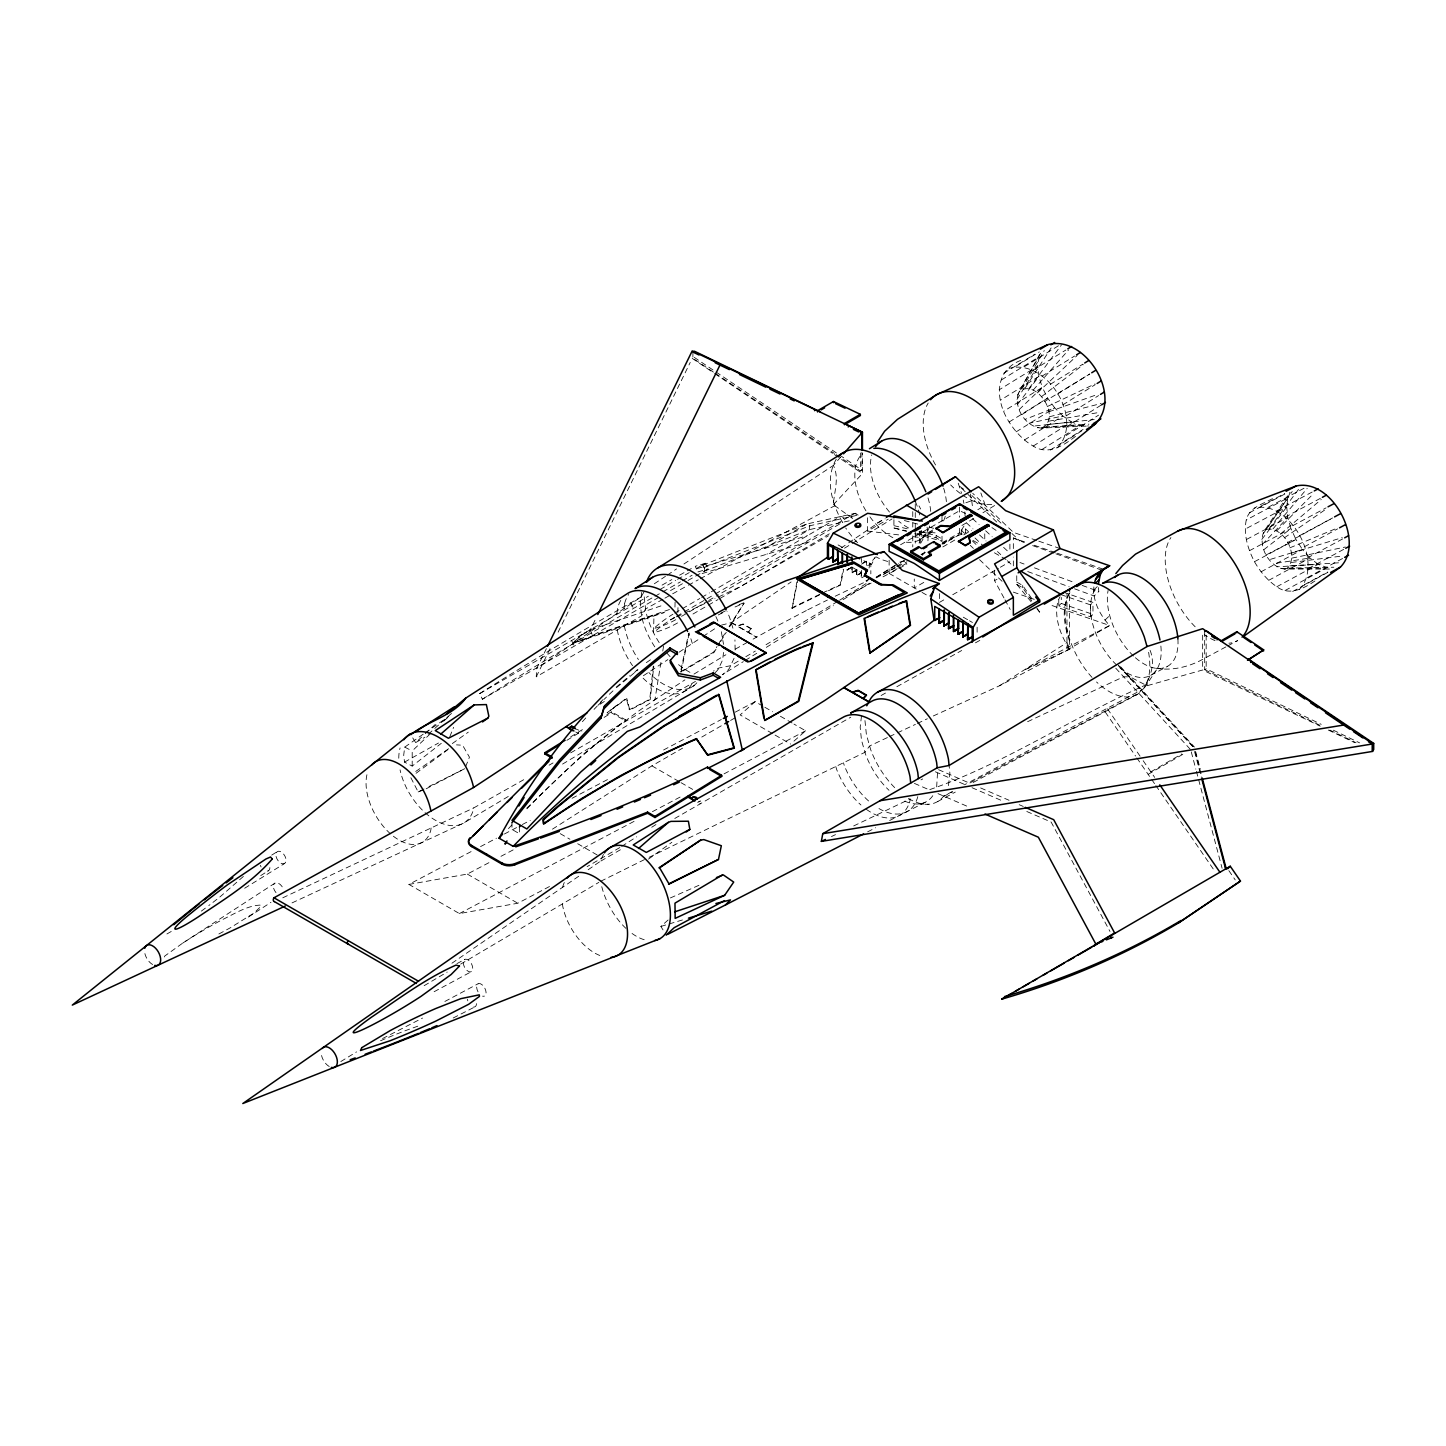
<?xml version="1.0" encoding="UTF-8"?>
<svg xmlns="http://www.w3.org/2000/svg" width="1446" height="1446" viewBox="0 0 1446 1446"><rect width="100%" height="100%" fill="white"/><g stroke="black" fill="none" stroke-linecap="round" stroke-linejoin="round"><path stroke-width="0.75" stroke-dasharray="5 3.75" d="M677.559 622.919A144.998 117.289 73.3 0 1 653.502 632.752L653.99 615.291L664.292 612.489L580.804 640.777M674.957 607.103L675.119 601.102M677.831 612.634L678.011 606.633M662.973 599.24L645.549 608.983L641.626 615.815L536.267 676.8L536.665 668.522L546.57 648.296M933.303 715.969L999.602 685.729L1066.967 650.176L1109.66 625.522C1099.52 614.64 1091.857 599.765 1094.134 584.509M653.285 666.046L649.742 699.304L629.281 709.769L626.353 698.291L607.085 712.751L626.841 698.581L629.769 710.058L650.23 699.575L653.773 666.335M588.16 869.751L600.903 860.894A51.929 28.866 61.8 0 1 604.446 852.869M861.491 716.005L860.171 727.266L861.491 740.171L865.377 753.836A57.153 31.776 61.8 0 0 889.001 790.275M936.665 786.877L937.586 771.694M948.449 785.63L949.895 773.339L949.1 765.476M1314.92 580.985C1303.822 588.54 1289.29 596.186 1276.836 586.733C1267.383 580.424 1260.117 571.495 1254.459 561.699C1247.88 548.974 1243.307 534.333 1246.271 519.945C1249.308 506.733 1264.238 503.859 1274.215 497.569M1329.416 569.055L1284.355 569.055C1268.738 566.742 1257.731 546.082 1263.822 531.658L1289.705 492.652M1284.355 569.055L1287.482 568.133C1299.394 555.065 1283.759 525.91 1266.208 529.399L1263.822 531.658M1299.231 589.516C1324.753 563.56 1290.428 499.34 1254.459 508.016M431.089 827.98L430.818 830.167A46.579 26.896 60 0 1 390.456 833.8A46.579 26.896 60 0 1 367.176 773.755M562.711 887.229L562.765 886.741A46.579 26.896 60 0 1 565.043 881.084M616.972 613.447L617.641 607.916A56.647 32.716 60 0 1 621.653 599.078M624.021 608.603L624.654 603.398M919.168 543.244L920.668 530.935M523.705 779.719L473.728 807.916L473.547 809.326A51.929 31.053 58.1 0 1 436.8 821.039A51.929 31.053 58.1 0 1 400.072 769.887M641.699 592.426L640.271 603.741L641.699 616.574A57.153 34.198 58.1 0 0 654.821 646.904M723.542 652.435L722.602 659.972L718.409 668.992A57.153 34.198 58.1 0 1 713.619 673.872M735.11 650.013L734.948 639.891M1075.499 436.385C1063.587 445.513 1047.934 455.725 1033.203 446.055C1023.19 440.289 1015.273 431.703 1009.109 422.015C994.83 399.765 993.764 368.567 1023.804 359.331M1086.289 426.1L1041.283 428.07C1025.268 427.004 1012.363 406.272 1019.177 391.559L1041.228 351.541M1041.283 428.07C1062.467 419.268 1036.927 377.478 1019.177 391.559M1057.279 447.862C1084.988 419.665 1046.723 357.813 1009.109 368.332M423.226 734.17L404.717 747.13L403.705 755.065L404.5 762.132L412.2 766.073L441.283 743.334M526.94 808.82C561.301 773.032 598.59 740.027 638.789 710.944L654.93 699.629L660.985 662.105M662.774 651.062L663.841 644.446M611.495 711.721L611.531 712.842L625.467 720.885L625.648 719.891L611.495 711.721L605.928 715.137M869.046 568.061L869.877 563.651L875.137 557.469L871.54 564.446L863.822 560.741M822.593 592.95L840.144 584.78L843.163 569.272M828.395 590.763L840.632 585.052L843.651 569.561M819.539 594.902L792.137 608.278L796.873 582.033M792.137 608.278L797.794 580.153M680.994 669.715L688.603 633.583M681.048 672.137L689.543 631.739M852.634 518.536L833.366 504.654C834.107 491.767 839.584 477.758 833.366 465.431L840.632 457.135M963.94 526.109L958.246 535.345L943.298 543.985M465.63 766.723L469.444 757.162L462.612 745.232L456.484 744.871M449.833 736.647L453.628 727.284M973.122 782.503L1137.568 694.279C1151.052 684.898 1151.016 666.498 1148.558 651.911M1290.139 492.58L1287.79 497.93L1262.322 535.074M691.893 683.434L691.025 685.35A56.647 32.716 60 0 1 643.127 678.228M1150.076 650.32C1154.92 661.997 1151.594 674.559 1145.539 685.043C1072.625 717.559 1004.464 763.723 929.236 789.787M734.062 658.255L729.507 668.088A62.395 37.325 58.1 0 1 722.241 674.74L743.316 661.635M836.276 459.141C824.6 478.988 831.992 503.678 842.476 522.386L720.325 593.728M1040.596 353.276L1017.568 395.047M536.267 676.8L551.161 646.38M558.12 632.173L690.23 362.422M588.902 632.697L595.824 618.563M920.632 543.353L925.802 534.152M644.103 591.685L641.138 596.873L536.665 668.522M1021.744 389.209L1044.283 350.51M680.542 671.848L713.529 652.182L716.873 646.687M717.975 644.844L724.645 633.854M682.91 670.998L714.017 652.471L719.584 643.307M720.704 641.464L726.254 632.3M729.091 626.552L744.021 603.145L729.597 626.841M851.929 517.307L851.351 515.879L846.579 515.192M1017.008 399.421L1037.74 366.073L1038.897 356.909L1000.289 380.623M1025.106 388.124L1051.134 347.944M1144.31 687.935L1156.438 670.004M1266.208 529.399L1292.218 491.495M1029.01 388.432L1061.545 344.817M1269.317 528.477L1299.791 487.682M1017.568 404.374L1038.897 376.448L1037.74 366.073L999.132 389.824M1261.798 539.43L1286.723 507.04L1287.79 497.93L1246.271 519.945M1272.95 528.929L1307.184 488.441M1131.133 679.493L1128.278 675.987L1147.021 685.747L1202.656 669.986L1320.216 726.163M1033.203 390.059L1068.648 349.842M582.395 721.699L586.245 717.433M508.486 828.63L512.679 824.075M833.366 504.654L862.449 473.565L862.449 454.008M1262.322 544.419L1287.79 517.469L1286.723 507.04L1245.187 529.109M526.778 808.133L582.395 754.957L625.648 719.891M594.035 709.39L597.144 706.172M340.822 1061.545L356.547 1051.893M1276.836 530.736L1313.583 493.502M243.38 876.457L220.334 896.61A784.672 444.356 -73 0 1 208.784 905.558M600.289 702.322L603.145 699.557M597.921 705.395L606.507 697.044M1019.177 409.598L1042.277 387.365L1038.897 376.448L1000.289 400.271M1063.406 592.191L1092.977 602.44L1092.977 614.405L1090.465 616.809L1058.779 605.82L1061.292 603.416L1061.292 597.433M1093.646 590.095L1098.327 585.612M1098.472 587.564L1098.797 591.504L1094.134 595.987L1071.305 587.6M1090.465 616.809L1090.465 604.862L1092.977 602.44M1105.015 620.081L1109.678 615.598M412.2 766.073L412.2 750.944L431.053 733.086M443.633 721.174L448.929 716.493M1037.378 392.914L1077.18 355.481M609.344 694.279L613.935 689.995M412.725 737.876L415.671 742.593L423.696 735.164M425.305 733.664L436.547 723.253M428.251 734.279L451.532 713.402M663.027 929.905L660.876 926.434L668.938 919.258M762.91 706.136L755.137 701.653L740.135 714.92L773.158 733.972M793.962 741.111L805.621 730.808L793.981 724.085M616.177 687.212L629.697 675.752M616.665 687.501L637.993 669.805M1280.74 533.755L1321.264 499.485M1263.822 549.697L1290.935 528.531L1287.79 517.469L1246.271 539.593M637.487 669.534L634.451 672.553M1041.283 396.819L1083.289 364.645M646.326 662.648L652.526 658.346M416.068 773.267L447.465 749.932M701.708 565.585L702.828 564.771L705.503 570.393L704.383 571.206A3.163 1.645 68.4 0 0 704.148 567.555A3.163 1.645 68.4 0 0 701.69 565.567L806.723 523.994L855.49 513.258L858.111 515.083L809.814 525.766L704.166 567.591M218.87 933.971A686.633 302.341 -1.9 0 0 230.474 927.699L254.026 913.022L261.31 906.009L259.991 905.106C246.579 905.811 233.999 914.125 221.816 919.927A881.59 604.265 28.2 0 0 182.811 943.045L164.826 955.987L163.398 959.096M648.459 859.123L671.848 842.313M452.291 743.587L468.305 732.128M425.088 732.887L448.332 716.71M583.66 639.728A90.339 65.594 71.3 0 1 573.357 642.62A113.384 82.314 71.3 0 1 583.822 633.258L585.088 632.39M848.73 542.792L884.554 518.499M415.707 771.477L448.911 748.558M653.52 700.659L684.916 679.873M1284.355 537.822L1326.578 508.739M451.929 963.217L580.894 874.758M721.409 625.142L731.206 622.648L791.107 581.979M841.427 547.817L845.169 545.287M654.333 583.768L665.431 576.358M667.293 575.11L676.547 568.929M683.94 563.994L833.366 465.431M654.93 699.629L656.592 698.526M600.126 704.202L605.784 700.497M643.398 675.716L667.871 659.611M679.15 652.164L699.448 638.789M703.099 636.403L715.806 628.034M182.811 943.045L274.921 883.145A6.977 4.248 57 0 1 283.127 888.531M248.351 917.053L270.98 902.34M1021.744 414.713L1047.663 398.066L1042.277 387.365L1003.705 411.26M552.462 829.154L651.911 765.856L682.602 748.142M619.828 847.555L587.094 866.66M621.708 846.362L636.71 836.8M651.73 827.257L657.352 823.678M693.99 674.089L725.892 654.749M839.62 600.235L868.703 581.961M876.222 577.207L897.225 563.922M999.602 685.729L1066.967 642.566L1069.895 649.2L1024.708 669.86L1109.66 625.522L1051.025 605.187M1042.006 449.489L1080.379 425.395L1088.531 425.992M1066.1 435.571L1098.58 415.147M1050.23 450.104L1083.072 429.444M1062.683 442.91L1081.807 430.872M1033.203 446.055L1071.613 421.979L1080.379 425.395L1037.378 427.763M1067.256 426.371L1101.653 404.79M260.732 875.589L268.378 870.799M1024.383 440.036L1062.846 415.978L1071.613 421.979L1033.203 426.136M1066.1 415.924L1098.58 395.589M1016.158 431.848L1054.676 407.826L1062.846 415.978L1029.01 423.28M1062.683 404.934L1095.2 384.672M1050.23 384.365L1082.801 364.193M1009.109 422.015L1047.663 398.066L1054.676 407.826L1025.106 419.376M1057.279 394.18L1089.814 373.954L1044.645 401.482M919.764 539.701L933.682 531.044A51.929 31.053 58.1 0 1 918.373 531.803L935.182 532.851M745.232 660.442L756.746 653.303M766.326 647.356L833.42 605.657M843 599.71L871.757 581.834M883.253 574.695L894.767 567.555M896.683 566.362L904.346 561.59M973.773 518.463L961.825 525.531M982.937 512.77L995.752 504.799M1042.006 376.159L1074.613 356.023M271.703 855.11L277.361 851.586M244.663 888.242L284.573 863.515A6.977 4.157 58.2 0 0 282.295 852.76A6.977 4.157 58.2 0 0 276.041 856.375A6.977 4.157 58.2 0 0 284.573 863.515M1033.203 370.14L1065.847 350.04M844.536 548.179L850.248 544.672M852.146 543.497L892.019 518.951M570.718 736.827L583.696 728.838M566.886 740.316L581.87 731.098M604.103 717.397L611.531 712.842M856.556 569.399L856.556 575.49L861.473 572.652L852.11 567.248L846.976 569.959L851.893 566.922M847.175 570.086L852.11 567.049M856.791 569.76L851.857 572.797L857.098 570.122L852.164 572.959L852.164 566.868M861.726 572.598L856.556 575.49L861.726 572.797M861.563 570.266L861.238 578.201L866.154 575.165M865.919 580.894L870.835 577.876L866.57 581.274M697.659 802.367C705.829 798.698 692.887 803.271 700.207 803.831M1003.705 373.285L1034.938 354.143M1016.158 366.091L1039.276 351.92M1024.383 366.706L1058.996 345.431M876.113 577.388L898.617 563.651M900.478 562.512L904.238 560.235M837.704 601.391L762.964 646.561M674.667 617.334L669.137 620.804A184.202 149.01 73.3 0 0 653.502 632.752M171.243 931.477L164.591 935.309M508.287 796.457L463.714 823.045L289.308 904.166M562.566 764.084L697.297 683.723M829.335 533.809L741.165 586.208L717.017 597.704M738.219 661.184L730.61 665.702L718.879 667.98L713.456 671.089M745.829 656.683L755.354 651.062M424.166 985.684L447.23 972.055M460.678 964.102L598.843 882.367M674.667 617.424L670.781 619.756L674.794 617.84M674.776 613.104L699.792 598.517M701.708 597.379L709.408 592.896M711.324 591.775L840.036 516.638A3.181 3.055 88.2 0 1 842.711 522.277L842.476 522.386M681.554 616.358L687.356 612.959M689.308 611.839L706.751 601.644M708.685 600.506L718.391 594.848M600.903 861.021L622.467 848.567M713.366 372.074L692.905 358.301L694.369 357.451L837.704 453.809M836.24 454.659L860.424 470.926L861.906 470.077L861.906 452.128M658.852 597.325L482.368 699.231L479.674 693.61L648.386 596.204M660.063 589.462L675.644 580.461M677.578 579.34L689.254 572.598M688.043 580.479L708.142 568.874L705.449 563.253L695.092 569.236L807.501 535.616M670.528 590.583L686.109 581.599M415.671 742.593L424.925 737.243M764.157 548.576L806.723 523.994L809.814 525.766L809.417 529.634L766.832 554.198M676.601 616.303L682.422 612.941M684.356 611.821L713.42 595.047M715.354 593.926L854.893 513.366M692.977 614.026L706.461 606.236M708.395 605.115L718.029 599.566M719.963 598.445L828.468 535.797M867.618 517.758L867.618 531.08L888.278 519.132M846.976 569.959L851.893 567.121M862.882 563.018L866.154 561.12L866.154 565.133M861.563 564.157L866.497 561.319L870.835 563.832L870.835 573.863M856.791 569.941L851.857 572.797L851.857 566.687M900.551 544.762L959.62 510.673L965.422 513.457M867.564 565.729L870.835 563.832M913.294 536.683L919.819 537.478L932.76 530.013M977.803 509.697L985.268 505.377L980.858 492.941M889.127 560.18L889.127 573.393L900.551 566.796M902.467 565.693L908.178 562.404M921.518 554.704L925.313 552.499M942.467 542.593L959.62 532.706L963.488 534.93M942.069 544.22L955.463 536.502L966.018 532.652M942.846 546.931L956.186 539.231M963.795 534.839L971.423 530.429M923.795 582.413L914.27 587.907L914.27 579.015M701.78 737.062L722.873 724.88M730.555 720.451L736.303 717.126M939.412 602.422L945.124 599.132M952.733 594.722L998.463 568.332M1000.379 567.23L1009.904 561.735M1003.958 597.939L994.577 580.641L998.264 578.508M1204.681 631.54L1204.681 669.679L1206.163 668.829L1321.228 724.338M1150.835 771.821L1181.78 753.944M1148.142 774.351L1182.973 754.234M674.776 818.472L850.79 717.18M549.119 765.169L553.041 762.928M570.646 752.86L695.454 681.409M735.363 649.109L749.191 641.319M479.674 693.61A1083.289 120.036 -25.5 0 1 630.836 602.783L644.5 595.047M662.069 585.106L671.83 579.575M679.638 575.147L691.333 568.513M482.368 699.231A1083.289 120.036 -25.5 0 1 633.529 608.423L653.05 597.361M654.984 596.258L660.84 592.95M662.792 591.83L680.361 581.888M682.313 580.786L692.074 575.255M404.5 762.132L438.5 743.009M664.907 598.156L670.709 594.902M672.643 593.818L686.38 586.263M753.113 639.114L771.061 629.1M881.12 695.508L887.013 692.2M896.845 686.723L961.698 650.501M975.454 642.837L981.364 639.53M1287.482 542.611L1332.579 518.011M1304.256 584.78L1327.79 571.983M1292.67 591.468L1328.024 572.255M688.35 585.196L698.255 579.828M700.226 578.743L834.83 505.648L833.366 500.659M1308.485 568.441L1345.72 548.269M1276.836 586.733L1318.174 564.338L1330.121 568.585M1307.419 577.587L1342.701 558.427M1285.042 590.528L1326.325 568.097L1280.74 568.603M1307.419 557.939L1342.701 538.888M1268.648 580.352L1310.04 557.993L1318.174 564.338L1276.836 566.814M456.936 963.614L464.672 959.439M434.125 991.721L471.396 971.658M1304.256 546.823L1337.586 528.875M1261.02 571.821L1302.448 549.498L1310.04 557.993L1272.95 563.777M1299.231 535.833L1332.579 517.939M1254.459 561.699L1295.941 539.448L1302.448 549.498L1269.317 559.71M1150.817 675.3L1167.681 666.263M937.46 801.644L955.3 792.083M1225.883 646.904L1200.27 660.641C1185.377 668.07 1168.241 671.414 1151.829 667.383M1227.853 645.838L1237.704 640.56A62.395 34.686 61.8 0 1 1228.919 643.199M1285.042 517.18L1320.433 498.328M1292.67 525.729L1326.054 507.871M1249.434 550.727L1290.935 528.531L1295.941 539.448L1266.208 554.921M444.88 1001.463L478.03 983.804M1276.836 510.8L1312.281 491.983M969.923 782.955L1138.562 693.339L1141.78 689.778L968.458 782.666L938.472 769.652M1261.02 506.064L1284.699 493.52M1249.434 512.752L1285.006 493.936M1268.648 507.004L1304.129 488.206M770.935 629.173L808.115 609.616M845.386 596.71L871.143 583.1M883.036 576.827L896.918 569.507M898.888 568.459L906.823 564.283M549.48 886.525L517.795 903.244L459.394 913.565L408.911 884.41L472.589 850.808M480.542 846.597L496.466 838.192M504.419 833.999L520.343 825.594M522.331 824.545L530.284 820.352M572.074 798.282L609.887 778.328M663.606 749.968L721.319 719.512M735.237 712.155L755.137 701.653M408.911 884.41L467.311 874.089L489.091 862.593M500.967 856.321L514.83 849.019M459.394 913.565L636.493 820.081M652.417 811.676L682.259 795.933M724.048 773.863L805.621 730.808M877.288 522.964L885.205 518.825M426.154 788.793L464.853 768.639L425.937 788.016M876.258 577.822L895.472 567.79M897.388 566.796L907.004 561.789M921.012 554.469L924.844 552.48M942.069 543.479L955.463 536.502M867.618 831.866L875.625 827.745M889.633 820.533L926.597 801.536M382.557 1038.553L422.557 1018.056M453.231 1017.984L475.119 1006.778M791.649 608.007L820.804 593.782M410.881 777.749L418.147 791.902L423.985 788.992M600.741 881.247L647.139 858.273M807.808 609.778L827.365 600.072M835.192 596.222L867.04 581.057M649.164 857.297L864.943 752.318L869.606 745.955L887.519 737.514M831.468 836.565L835.499 834.631M853.682 825.937L910.239 798.879L910.022 800.65A56.647 32.716 60 0 1 864.346 807.826M676.8 616.882L682.837 614.008M684.844 613.05L704.961 603.47M706.967 602.512L715.011 598.662M1047.211 406.597L1094.965 383.931M282.783 897.803L473.728 807.916M889.507 736.574L895.49 733.773M897.478 732.833L915.39 724.392M917.379 723.47L927.32 718.77M1027.618 721.699L1123.614 676.764L1128.314 676.873M670.366 897.948L700.388 884.663M735.02 606.995L744.021 603.145M739.051 604.735L743.533 602.855M1289.868 547.835L1337.207 528.079M704.383 571.206L809.417 529.634L850.411 520.578M1048.838 411.821L1098.147 394.216M417.786 1026.19L407.483 1029.877A686.633 408.061 11.4 0 0 380.479 1040.777M965.874 502.756L971.712 500.732L970.302 494.044M961.301 534.279L961.301 530.284L965.476 528.838L968.657 531.893M418.147 791.902L424.22 789.787M669.48 609.525L592.679 635.535A89.941 72.752 73.3 0 1 584.979 639.277A91.839 74.288 73.3 0 1 573.429 642.584A115.319 93.285 73.3 0 1 585.503 632.697A114.035 92.255 73.3 0 1 589.841 630.004L662.322 605.44M583.822 633.276L585.503 632.697M573.357 642.62L653.99 615.291M1291.368 553.131L1342.213 537.641M660.876 926.434L684.175 919.439M705.449 563.253L695.237 566.308L697.026 570.067M697.93 571.929L708.142 568.874M702.105 573.574L809.688 541.4M1049.38 416.773L1101.147 403.506M1291.893 558.12L1345.376 547.022M854.694 513.402L858.111 515.083M1048.838 421.148L1099.882 412.309M1291.368 562.458L1341.978 556.077M1047.211 424.636L1094.224 419.557M1044.645 427.004L1088.91 424.184M1289.868 565.874L1338.761 562.801M1287.482 568.133L1333.808 567.23M918.535 803.94L928.675 804.265M867.618 531.08L900.243 535.074M893.917 525.675L910.781 529.598M919.222 531.568L936.086 535.49L941.997 538.906M893.917 519.747L893.917 527.953L906.57 530.899M917.107 533.357L936.086 537.767L941.997 541.184L941.997 534.713M904.365 520.542L919.005 524.428M929.453 527.194L933.646 528.314M893.917 527.953L906.461 531.405M914.83 533.701L941.997 541.184M1036.692 540.442L1013.339 532.345L972.724 493.321M1038.806 541.184L1060.026 548.54M1013.339 548.594L1013.339 537.984L1025.901 542.358M1034.27 545.25L1055.218 552.517M1057.315 553.24L1103.388 569.236M1060.894 594.595L1090.465 604.862M1061.292 603.416L1092.977 614.405M1013.339 592.119L1034.27 599.367M1013.339 537.984L1024.184 542.575M1032.643 545.594L1053.827 553.113M1055.942 553.854L1102.539 570.393M1019.936 562.512L1024.093 564.03M1034.468 567.844L1073.89 582.34M1082.186 585.395L1098.797 591.504M1027.726 571.568L1069.227 586.841M980.641 787.943L1009.055 800.289M1019.195 804.699L1023.262 806.452M935.417 771.803L963.922 784.184M972.037 787.709L1002.476 800.921M1026.805 811.495L1051.152 822.069L1109.986 931.459M914.396 783.389L930.121 790.221M937.984 793.619L968.531 806.886M1069.895 649.2L1066.967 647.808L1066.967 594.017M1328.314 730.049L1354.667 742.648M1333.339 730.176L1359.565 742.846M1204.681 669.679L1321.752 726.163M1329.832 730.067L1356.077 742.72M404.717 747.13L412.2 750.944M973.158 540.515L978.96 543.859M994.432 552.806L1006.036 559.494M1016.755 582.069L1022.665 585.485L1032.372 599.385M1016.755 575.779L1016.755 584.347L1022.665 587.763L1032.372 601.663M889.127 573.393L920.072 591.269M922.006 592.372L927.808 595.734M838.065 544.907L842.458 547.438M963.289 617.189L967.754 619.774M969.507 620.786L972.435 622.485M731.441 622.485L737.37 625.901L743.117 623.931L751.504 628.775L748.594 632.372L756.746 637.09M731.206 622.648L756.475 637.234M764.844 707.257L772.616 711.757M780.388 716.24L792.028 722.964M775.092 735.092L790.637 744.057M616.611 705.287L612.508 709.082M651.911 765.856L679.096 781.563M681.03 782.684L692.688 789.408M575.255 728.712L578.689 730.158M575.725 731.965L578.165 733.375L578.129 732.254M560.217 833.637L569.923 839.24M577.695 843.723L599.06 856.068M467.311 874.089L517.795 903.244M839.566 455.056L861.906 470.077M715.228 373.321L834.378 453.411M991.938 527.591L999.114 532.435M692.218 358.373L712.788 372.291M714.667 373.556L832.516 453.303M834.396 454.568L862.449 473.565M963.687 489.236L959.222 486.001L997.415 522.693M972.562 518.626L979.087 524.681M985.63 530.736L992.173 536.791M1003.596 547.383L1008.495 551.92M966.416 522.837L972.959 528.893M979.502 534.93L986.027 540.985M997.469 551.577L1000.74 554.613M1007.266 560.668L1013.339 566.326L1013.339 557.072M971.911 495.562L1002.331 524.392M1011.929 533.502L1019.936 541.075M975.002 537.984L982.937 545.594M961.301 530.284L964.482 533.339M972.399 540.949L980.334 548.576M970.248 545.359L973.411 548.414M979.575 559.674L1002.078 581.292M1120.614 666.751L1194.432 747.058M1118.662 665.522L1194.143 747.654M1118.427 665.666L1193.384 747.239M1115.752 668.197L1190.709 749.769M1016.755 584.347L1031.07 601.699M1036.8 608.639L1039.656 612.092L1039.656 609.832M1037.234 608.621L1039.656 612.092M1228.847 870.637L1235.227 879.909M1107.473 708.793L1141.906 758.843M1143.171 760.704L1154.667 777.388M1105.286 712.065L1135.544 756.023M1136.809 757.867L1154.541 783.642M1155.824 785.503L1214.658 871.034M1005.006 599.855L1010.212 609.453M630.836 602.783L633.529 608.423M589.986 629.86L592.679 635.535M571.604 640.524L574.297 646.163M958.246 483.235L961.59 493.357M732.923 628.179L729.507 617.135A62.395 37.325 58.1 0 0 727.067 611.64M721.337 631.739L723.542 644.392M1069.48 640.867C1064.184 625.612 1061.003 607.555 1069.48 592.824L1069.48 648.73A46.019 26.57 60 0 1 1060.045 596.728M843.452 762.765L844.211 765.314M835.77 766.507L836.638 769.417A56.647 32.716 60 0 0 860.948 804.988M692.327 643.488L691.025 639.15A56.647 32.716 60 0 0 688.567 633.402M1195.625 751.504L1200.216 768.838M1195.282 751.992L1201.03 773.664M1194.541 751.54L1201.391 777.406M1191.287 751.92L1195.842 769.164M1196.42 771.314L1222.105 868.287M963.235 500.081L963.94 503.425M971.712 500.732L972.562 507.148M644.211 596.855L645.766 610.881A62.395 37.325 58.1 0 0 659.774 643.506M624.491 625.738L624.654 627.401A56.81 32.788 60 0 0 638.427 659.575M617.424 629.823L617.641 631.848A56.647 32.716 60 0 0 632.571 665.702M562.512 903.858L562.765 906.353A46.579 26.896 60 0 0 603.018 956.547M864.961 720.578L866.407 734.658L870.655 749.57A62.395 34.686 61.8 0 0 894.929 787.871M964.88 511.848L965.078 515.861M625.431 719.783L625.467 720.885M1206.163 635.174L1206.163 668.829M1202.656 635.21L1202.656 669.986M1147.021 681.753L1147.021 685.747M1058.779 599.855L1058.779 605.82M1022.665 585.485L1022.665 587.763M1009.904 544.112L1009.904 550.709M994.577 570.158L994.577 580.641M984.762 533.863L984.762 540.533M977.116 627.184L977.116 635.21M965.476 528.838L965.476 532.833M959.62 507.166L959.62 517.27M959.62 528.296L959.62 532.706M941.997 516.294L941.997 522.584M939.412 593.619L939.412 600.217M936.086 535.49L936.086 537.767M919.819 531.188L919.819 537.478M915.264 503.804L915.264 510.348M915.264 512.535L915.264 521.265M915.264 523.452L915.264 529.995M915.264 532.182L915.264 543.1M912.769 511.613L912.769 520.433M912.769 522.639L912.769 527.067M912.769 535.888L912.769 546.931M866.497 561.319L866.497 565.332M861.473 558.409L861.473 562.422M861.238 572.092L861.238 578.201M860.424 452.978L860.424 470.926M856.791 569.543L856.791 575.635M692.905 352.047L692.905 358.301M519.403 826.967L519.403 833.709L511.974 829.408L511.974 822.629M991.775 504.419A62.395 37.325 58.1 0 1 962.096 494.749M960.415 493.52A62.395 37.325 58.1 0 1 950.637 484.916M935.562 464.979A62.395 37.325 58.1 0 1 928.205 403.036M689.923 672.318A62.395 37.325 58.1 0 1 678.084 664.238M670.076 656.629A62.395 37.325 58.1 0 1 667.058 653.231M715.842 616.574A57.153 34.198 58.1 0 1 718.409 622.322M696.845 682.801A56.81 32.788 60 0 1 648.802 672.48M624.654 603.325A56.81 32.788 60 0 1 628.685 594.451M908.522 527.953A51.929 31.053 58.1 0 1 898.671 521.229M889.507 512.065A51.929 31.053 58.1 0 1 871.775 454.875M943.66 488.188A51.929 31.053 58.1 0 1 946.534 504.112M945.268 516.24A51.929 31.053 58.1 0 1 942.629 522.621M929.597 525.983A51.929 31.053 58.1 0 1 904.6 541.925M892.869 537.695A51.929 31.053 58.1 0 1 869.697 516.493M865.955 510.836A51.929 31.053 58.1 0 1 862.684 453.285M928.007 497.912A51.929 31.053 58.1 0 1 930.754 511.938M904.636 560.867A62.395 37.325 58.1 0 1 898.725 562.223M887.699 561.41A62.395 37.325 58.1 0 1 875.86 556.8M857.586 542.738A62.395 37.325 58.1 0 1 845.711 527.971M915.445 501.617A62.395 37.325 58.1 0 1 917.758 507.944M918.409 510.077A62.395 37.325 58.1 0 1 920.018 516.349M921.572 530.375A62.395 37.325 58.1 0 1 920.018 542.72M398.771 758.228A51.929 31.053 58.1 0 1 400.072 747.944M918.987 505.901A46.019 26.57 60 0 1 920.65 509.01M927.031 527.103A46.019 26.57 60 0 1 927.699 542.72M924.717 551.938A46.019 26.57 60 0 1 922.168 555.409M675.77 619.701A151.74 120.235 72.3 0 1 653.61 628.612A193.366 153.24 72.3 0 1 672.914 614.225M269.878 867.582A6.977 4.175 58 0 1 267.311 871.143M261.13 866.949A6.977 4.175 58 0 1 260.316 865.323M152.625 964.536A11.441 6.615 60 0 1 144.492 950.51M205.368 908.124A784.672 444.356 -73 0 1 200.235 911.92M276.005 892.652A6.977 4.248 57 0 1 274.921 883.145M718.282 614.948A393.077 175.49 -50.2 0 1 725.928 611.188M720.849 613.14A393.077 175.49 -50.2 0 1 725.422 610.899M1137.568 694.279A62.395 34.686 61.8 0 1 1096.538 681.988M1092.019 677.397A62.395 34.686 61.8 0 1 1070.745 591.269M944.22 795.282A62.395 34.686 61.8 0 1 907.437 797.903M917.794 796.638A56.81 32.788 60 0 1 878.987 808.567M868.594 800.976A56.81 32.788 60 0 1 844.229 765.314M932.778 795.716A57.153 31.776 61.8 0 1 903.135 800.379M1215.056 640.632A62.395 34.686 61.8 0 1 1204.518 634.722M1195.173 626.787A62.395 34.686 61.8 0 1 1170.899 537.55M1160.867 646.037A51.929 28.866 61.8 0 1 1118.174 666.425M1116.673 665.052A51.929 28.866 61.8 0 1 1095.218 589.57M644.211 939.719A51.929 28.866 61.8 0 1 630.438 932.254M625.901 928.35A51.929 28.866 61.8 0 1 601.337 884.88M1177.894 638.933A51.929 28.866 61.8 0 1 1135.02 657.388M1133.537 656.014A51.929 28.866 61.8 0 1 1108.106 590.438M478.03 991.848A6.977 3.868 62 0 1 478.662 983.551A6.977 3.868 62 0 1 485.657 990.185A6.977 3.868 62 0 1 482.603 996.167M952.299 791.468A193.366 23.787 -33 0 0 943.877 796.186A151.74 18.671 -33 0 0 952.625 791.938M964.518 784.78A193.366 23.787 -33 0 1 966.488 783.714M329.236 1066.515A11.441 6.615 60 0 1 321.446 1055.074M476.475 1003.632A6.977 3.778 62.9 0 1 471.848 1006.308M467.835 1000.867A6.977 3.778 62.9 0 1 467.365 999.186M922.711 778.942A144.998 16.069 -34.5 0 1 920.994 779.882M750.98 628.793L748.178 632.137L737.713 626.1L743.099 624.238L750.98 628.793M463.28 962.602A6.977 3.886 61.7 0 0 470.402 971.947A6.977 3.886 61.7 0 0 470.402 962.096A6.977 3.886 61.7 0 0 463.28 962.602"/><path stroke-width="1.5" d="M1236.764 632.824L1236.854 631.739L1263.677 649.887L1247.573 660.226L1263.677 649.887M1098.472 583.75L1100.207 574.93L1103.388 569.236M1243.217 636.62L1340.424 567.103C1365.819 541.292 1331.694 477.451 1295.941 486.073L1177.64 531.188L1135.544 554.125L1122.584 565.494L1115.842 573.574M877.523 441.88L884.609 431.233L897.496 419.322L936.61 394.668L1047.663 344.708C1085.06 334.243 1123.108 395.734 1095.544 423.768L1001.247 501.4A62.395 37.325 58.1 0 0 997.686 423.859A62.395 37.325 58.1 0 0 930.573 399.729M668.558 884.319L718.481 859.448L721.337 845.729L703.859 839.602L700.677 840.108L658.942 867.853M812.616 642.747L798.264 701.111L764.699 720.433L798.752 701.382L813.122 643.036L803.217 646.362M1094.604 582.81C1096.195 574.966 1102.177 568.459 1109.66 565.766L1060.026 548.54L1018.111 572.851M687.645 631.486A56.647 32.716 60 0 0 628.016 593.185L465.702 698.147C453.502 715.589 427.203 721.373 410.754 734.731M821.364 841.391L822.756 833.691L937.189 767.79L949.1 765.476L1147.021 646.525L1202.656 628.685L1372.905 743.895L1372.905 751.36L821.364 841.391L825.413 839.457M939.665 617.785L934.08 620.262L930.772 598.807L934.64 587.329L979.069 617.243L1013.357 597.451L994.577 563.868L1053.411 529.887L1060.026 548.54M511.974 822.629L559.62 762.114L600.813 718.337L604.844 705.576L637.487 674.541L669.932 647.953L677.379 652.254L677.379 654.532L669.932 650.23L669.932 647.953M600.813 718.337L604.283 706.154M469.046 840.162A10.429 6.218 -1.7 0 0 471.541 846.543L501.997 864.13A10.429 6.218 -1.7 0 0 514.866 864.78L647.609 813.267L654.966 817.514L721.681 776.43L721.644 775.309L707.474 767.139C645.512 798.409 580.497 823.19 514.957 845.838L513.185 846.344L499.069 838.192C543.136 757.343 602.53 682.06 681.446 632.824L733.393 604.103L786.009 580.75L841.012 562.295L884.012 551.631L902.286 570.357L939.358 583.588L932.833 588.721L934.297 587.582M518.861 806L524.121 797.487M864.491 575.58L866.769 570.7L864.491 575.58L880.253 584.69L891.17 584.78L904.238 592.535L858.526 613.014L799.891 579.358L858.526 613.212L898.671 594.812M696.755 738.942C642.964 761.825 591.956 790.926 543.804 824.021L543.479 819.828L558.066 806.705L618.292 757.722L664.347 726.037L718.969 694.55L734.351 748.16L707.853 755.137L696.285 738.653L658.581 755.842L620.28 775.815L581.744 798.499L543.353 823.714L543.009 819.52L557.596 806.416L617.822 757.433L663.877 725.747L716.529 695.291M547.564 646.272L692.218 350.89L862.449 432.264L862.449 449.652M597.794 614.532L720.325 364.338M487.862 718.102L488.856 716.24L486.362 704.582L474.198 704.889L435.282 730.591L448.387 738.255L487.862 718.102L482.53 721.934M833.384 546.208L833.384 556.421L828.45 559.277L827.455 558.698L827.455 543.28L833.33 533.104L867.618 513.312L919.819 520.705L978.653 486.742L1005.639 510.673L1053.411 529.887M973.194 640.632L973.194 627.419L979.069 617.243M506.136 842.277L505.015 844.103L506.968 840.939M930.176 596.041L933.375 591.089M866.75 705.793L870.655 698.635A62.395 34.686 61.8 0 1 912.968 699.9A62.395 34.686 61.8 0 1 948.449 759.258L949.1 765.476M722.404 874.938L674.975 903.154L675.155 918.391L724.645 895.309L733.7 882.078L723.289 874.884L716.403 877.595M499.069 838.192L502.666 834.089M519.403 826.967L520.433 825.63M513.185 846.344C571.278 786.859 636.656 734.225 708.07 691.531L765.223 660.786L836.005 626.823L902.684 597.903L939.358 583.588M718.789 678.445L713.203 675.228L700.388 680L678.427 675.788L670.311 662.63L670.311 660.352L677.379 652.254M843.542 453.827L862.449 432.264M604.283 708.432L604.844 707.853A524.988 270.818 -64.8 0 1 654.116 662.666L669.932 650.23M668.233 934.08L725.458 904.961L730.501 899.9L715.915 903.497M469.48 839.511A10.429 6.218 -1.7 0 1 470.04 838.897L552.137 757.035L544.762 752.788L565.151 740.244M473.258 835.734L482.91 826.226M489.363 819.9L497.406 811.983M507.076 802.494L511.902 797.74M521.572 788.233L548.938 761.319M600.813 716.059L559.62 759.855L511.974 820.352L526.85 828.956L580.732 772.037L627.329 731.351L640.108 726.85L680.849 699.575L720.65 677.252L713.203 672.95L700.388 677.722L678.427 673.511L670.311 660.352M1097.876 574.875L1102.539 570.393M1095.544 579.412L1100.207 574.93M1095.688 583.027L1098.797 580.027M1001.807 999.132L1230.257 866.244L1240.469 881.084L1178.382 923A1083.289 876.312 46.7 0 1 1001.807 999.132L1011.585 993.474M1096.411 943.515L1093.736 946.046L1097.406 943.931A90.339 16.774 -28.3 0 1 1095.978 944.346L1038.355 837.216L984.961 814.026M1227.582 868.775L1230.257 866.244M1178.382 923L1240.469 881.084M446.181 714.324L465.702 698.147M590.872 764.952L595.734 760.469M638.536 848.495L668.395 822.34L670.98 821.382L688.386 821.22L689.832 829.389L686.235 831.974M440.669 734.188L474.198 704.889M173.737 924.735L187.384 913.42A780.695 182.666 -49.5 0 1 199.15 903.931M934.423 619.973L888.187 656.177M409.905 734.225L72.3 1005.097L285.224 906.064M226.118 882.891L232.896 877.74M888.44 655.996L856.863 678.77M906.118 600.705L909.986 625.088L869.769 653.104L910.492 625.377L906.606 600.994L902.684 602.006M796.692 578.183L828.377 556.674M856.954 678.698L824.618 700.569L774.604 731.658L724.103 760.072L707.727 768.386L707.474 767.139M700.677 840.108L659.593 867.781L668.938 883.795L718.481 859.448M586.968 712.878L473.565 787.51L273.981 897.803A2.621 1.771 -63.9 0 0 274.36 901.599M652.544 577.316L635.065 588.612A56.81 32.788 60 0 1 694.857 627.04M414.532 732.309L454.207 706.877M928.061 494.062L931.712 491.748M935.363 489.435L955.463 476.728L971.152 491.803M1076.782 586.57L1109.66 565.766L1044.211 604.175M1093.284 423.642L1100.93 418.834M1086.434 429.498L1095.544 423.768L1092.037 424.889M1101.653 404.79L1105.467 402.404M1100.496 394.397L1104.31 392.011M1097.116 383.479L1100.93 381.093M657.587 568.007L843.542 452.49M869.444 448.712L881.626 441.138M1084.699 363L1088.531 360.632M1091.73 372.761L1095.544 370.393M1076.529 354.848L1080.379 352.481M668.395 822.34L633.221 844.97L646.308 852.417L689.832 829.389M1067.763 348.848L1071.613 346.498M886.362 517.379L955.463 476.728M833.384 556.24L828.45 559.277L828.45 545.034L852.164 558.734M837.686 558.734L832.769 561.771L838.065 559.132M838.065 558.933L833.131 561.97L833.131 547.745M575.237 728.151L571.785 726.163L568.838 727.989L572.291 730.537M568.838 728.549L571.785 726.163M842.458 561.482L839.168 563.506L842.458 561.663M839.457 563.669L842.747 561.644M552.155 758.156L544.799 753.908L557.686 745.973M939.665 617.605L934.731 620.623L934.731 606.398L972.2 628.034L972.2 642.259M944.346 620.298L939.069 623.136L939.069 608.911M948.775 622.865L943.84 625.901L949.028 623.009M953.709 625.702L948.468 628.558L948.468 614.333M958.391 628.414L953.456 631.45L958.608 628.721L958.608 620.515M958.608 628.54L953.673 631.577L953.673 617.334M654.966 817.514L654.93 816.394L721.644 775.309M693.7 796.547C686.796 802.042 695.165 793.547 697.153 798.554M963.072 631.107L958.138 634.143L963.289 631.432M963.289 631.233L958.355 634.27L958.355 620.045M967.754 633.818L962.819 636.855L968.043 633.981M972.435 636.529L967.519 639.566L972.815 636.927M972.815 636.728L967.88 639.765L968.043 623.949M982.684 636.999L1039.656 601.916L1039.656 600.036L1016.755 567.826L1016.755 551.053M1040.325 349.209L1047.663 344.708M1050.826 344.835L1054.676 342.467M679.204 716.24L694.948 707.51M763.831 717.957L755.698 669.932L765.241 664.509A392.878 274.776 -70.8 0 1 770.013 661.943M755.698 669.932L765.729 664.799A392.878 274.776 -70.8 0 1 780.117 657.37L784.889 655.056A393.077 268.251 -72.1 0 1 798.987 648.603L813.122 643.036M740.75 751.016L744.22 749.118M814.478 410.646L815.96 409.796M846.344 423.624L860.388 415.526L860.316 414.333L833.474 401.518L817.46 410.754L817.532 411.947M821.093 409.887L824.654 407.826M860.316 414.333L844.283 423.588L844.374 424.763M848.169 426.877L849.652 426.028M860.424 432.788L861.906 431.938L861.906 449.887M837.686 558.915L832.769 561.771L832.769 547.528M889.127 544.365L959.62 503.678L1009.904 532.706L1009.904 539.701L939.412 580.388L914.27 563.434L889.127 551.36L889.127 544.365L939.412 573.393L1009.904 532.706M891.477 543.569L959.511 504.293L1006.832 531.622L1006.832 532.761L938.816 572.038L891.477 544.708L891.477 543.569L938.816 570.899L1006.832 531.622M897.315 541.346L903.154 537.984M907.04 535.743L910.926 533.484M914.812 531.242L920.632 527.88M924.518 525.639L928.422 523.398M932.308 521.138L938.129 517.776M942.015 515.535L945.901 513.294M951.739 509.932L955.625 507.673M935.996 528.26L940.804 525.494L950.004 526.109L970.212 514.433L971.983 515.463L942.9 532.815L935.996 528.26L942.9 532.255L971.983 515.463M935.996 528.838L940.804 526.055L950.004 526.669L970.212 515.011L971.983 516.023M940.153 545.359L928.151 552.282L931.369 555.282L923.47 559.819L910.655 552.426L910.655 551.288L918.535 546.733L921.753 548.576L933.736 541.672L940.153 545.359L940.153 546.498L929.868 552.426M910.655 552.426L918.535 547.871L918.535 546.733M923.452 548.739L926.886 546.751M910.655 551.288L923.47 558.68L931.369 554.143M958.427 541.22L987.51 524.428L989.281 525.44L969.055 537.677L970.139 542.991L965.313 545.775L958.427 541.22L965.313 545.196L970.139 542.413L969.055 537.117L989.281 525.44M958.427 541.78L987.51 524.988L989.281 526.019M724.789 723.777L728.639 721.554M1001.97 576.376L1016.755 567.826M953.709 625.901L948.775 628.739L948.775 612.833M958.391 628.594L953.456 631.45L953.402 615.508M963.072 631.306L958.138 634.143L958.138 619.918M968.043 634.179L962.819 636.855L962.819 622.63M972.435 636.71L967.519 639.566L967.754 623.786M1039.656 600.036L1013.357 615.219L1013.357 597.451M1204.681 631.54L1206.163 630.691L1222.177 641.446M1216.954 639.783L1218.436 638.933M1220.84 640.976L1236.854 631.739M1222.72 640.94L1235.011 633.836M1250.627 662.449L1252.109 661.599M1373.7 743.389L1373.7 749.661L1372.218 750.51L1372.218 744.256L1373.7 743.389L1248.368 659.087M1015.49 991.215L1019.412 988.974M1023.316 986.714L1029.19 983.316M1033.095 981.057L1036.999 978.797M1042.873 975.417L1046.796 973.158M1050.7 970.899L1064.383 963M1068.305 960.74L1074.161 957.342M1078.083 955.083L1091.766 947.184M719.746 645.386L696.791 631.595L714.053 622.34L766.308 653.05L713.348 622.087L709.986 623.859M696.791 632.155L714.053 622.883M722.928 647.23L734.225 654.152M696.791 631.595L749.046 661.762L766.308 652.508M750.763 661.382L766.308 653.05M1330.627 572.435L1340.424 567.103M1345.72 548.269L1349.642 546.136M1344.653 557.361L1348.576 555.246M1344.653 537.822L1348.576 535.707M1339.556 527.808L1345.431 524.645M724.464 900.623L674.161 927.699L666.245 935.128M877.397 692.273L1077.505 584.925A62.395 34.686 61.8 0 1 1144.31 636.981L1147.021 646.525M1102.702 583.28L1117.686 575.237M1334.55 516.891L1340.424 513.728M1322.385 497.297L1326.325 495.201M1328.024 506.823L1333.917 503.678M1314.251 490.935L1318.174 488.856M1286.054 491.297L1295.941 486.073M723.307 718.463L727.284 716.366M725.458 904.961L863.605 833.926M783.172 655.381L784.383 654.785A393.077 268.251 -72.1 0 1 798.499 648.314L801.048 647.266M782.738 655.616L779.611 657.08A392.878 274.776 -70.8 0 0 774.803 659.466M673.601 784.78L679.222 782.178M869.408 650.935L864.093 618.418L871.703 615.454A713.836 455.11 -74.7 0 1 885.91 609.362L889.38 607.898A715.21 441.934 -75.6 0 1 899.737 603.633L906.606 600.994M867.654 616.791L871.215 615.165A713.836 455.11 -74.7 0 1 878.318 612.056M877.397 554.577L833.33 533.104M880.867 553.041L884.012 551.631M887.193 608.35L885.422 609.073A713.836 455.11 -74.7 0 0 881.861 610.555M431.703 1027.871L436.963 1025.594M634.342 802.042L640.433 799.457M644.482 797.74L650.573 795.173M617.026 809.272L622.72 806.904M420.28 1032.625L429.787 1028.666M827.672 596.891L829.209 596.276M1106.353 939.882A113.384 21.057 -28.3 0 1 1111.359 937.839L1112.986 937.189M660.045 938.599L242.801 1103.533L610.067 847.573L843 717.324A56.647 32.716 60 0 1 910.022 776.719L910.709 783.045M899.231 603.362L902.304 602.169M590.908 819.52L601.066 815.562M470.004 837.776A10.429 6.218 -1.7 0 0 471.504 845.422L501.979 863.009A10.429 6.218 -1.7 0 0 514.83 863.66L647.573 812.146L654.93 816.394M365.151 1054.224L371.351 1051.911M350.185 1059.719L355.21 1057.912M540.442 838.156L559.277 831.414M538.346 838.897L515.824 846.832L514.957 845.838M873.456 579.756L872.372 579.918M674.613 911.884L724.645 895.309M799.891 579.141L853.7 563.145L866.769 570.899M799.891 579.358L853.7 563.362M688.423 918.156L711.721 911.161M698.291 741.563L707.383 754.848L733.863 747.871L718.481 694.261M879.963 800.741L1344.78 724.862M822.756 833.691L1372.905 743.895M1201.951 779.557L1225.358 867.907L1227.636 867.763M864.491 575.363L880.253 584.473L893.411 584.925L907.275 592.932L858.779 614.857L796.565 578.942L853.664 561.97L867.528 569.977L865.088 574.93L881.825 584.6M274.36 901.599L416.412 983.461M922.331 521.084L893.917 515.879L893.917 517.776M1025.286 807.338L1053.7 819.683L1114.649 932.995A114.035 12.634 -34.5 0 0 1110.167 935.616A115.319 12.779 -34.5 0 0 1095.905 944.238A91.839 10.176 -34.5 0 0 1097.134 943.623M835.481 403.615L845.06 408.188M827.455 543.28L859.774 558.789M819.918 411.694L694.369 351.197L692.905 352.047L698.978 354.975M845.693 424.112L861.906 431.938M715.192 362.783L729.38 369.616M739.502 374.514L765.856 387.203M769.905 389.155L780.027 394.035M790.167 398.915L794.216 400.885M853.429 429.408L858.689 431.938M963.307 507.618L967.085 509.805M970.862 511.992L984.13 519.638M1003.054 530.574L1006.832 532.761M906.335 505.088L927.139 517.108M1020.804 571.188L1060.533 594.125M935.345 543.732L940.153 546.498M844.03 687.483L852.182 692.182L858.147 690.338L866.534 695.183L863.407 698.653L869.335 702.087L843.777 687.645M721.662 646.489L747.148 661.22M695.399 631.739L699.268 633.981M703.154 636.222L716.746 644.066M738.111 656.394L747.817 661.997M709.48 769.38L721.681 776.43M571.803 726.723L575.255 728.712M693.719 797.108L697.171 799.114M566.272 726.507L574.008 730.971M694.207 800.361L688.278 795.86M566.037 726.651L572.833 730.573M688.079 797.126L694.875 801.048M273.981 897.803L418.49 981.238M1211.694 636.258L1215.2 638.608M1252.507 663.714L1259.99 668.739M1267.473 673.782L1273.076 677.559M1280.56 682.584L1291.784 690.14M1295.526 692.652L1304.888 698.942M1310.492 702.72L1317.975 707.763M1325.458 712.788L1349.769 729.145M1353.51 731.658L1362.873 737.948M1368.476 741.726L1372.218 744.256M930.772 598.807L973.194 627.419M1243.922 637.668L1251.079 642.512M1254.658 644.916L1263.605 650.971M1035.625 596.945L1039.656 601.916M1159.782 784.835L1219.9 872.227M696.267 738.653L698.328 741.653M1110.167 935.616L1111.359 937.839M1202.186 778.002L1226.298 869.028M726.742 680.759L742.34 750.094M756.186 670.221L764.699 720.433M864.6 618.707L870.257 653.375M473.565 787.51L473.547 787.365A51.929 31.053 58.1 0 0 441.771 739.268A51.929 31.053 58.1 0 0 403.868 739.756M918.427 778.581L917.794 772.634A56.81 32.788 60 0 0 850.591 713.077L871.558 701.346A57.153 31.776 61.8 0 1 936.665 762.711L937.189 767.79M430.872 811.098L430.818 810.555A46.579 26.896 60 0 0 404.392 767.591A46.579 26.896 60 0 0 371.622 765.006M833.474 401.518L833.565 402.693M707.69 767.266L707.727 768.386M647.573 812.146L647.609 813.267M544.762 752.788L544.799 753.908M514.83 863.66L514.866 864.78M501.979 863.009L501.997 864.13M486.742 854.225L486.76 855.327M471.504 845.422L471.541 846.543M1069.48 588.956L1069.48 591.197M963.072 621.093L963.108 637.017M959.511 504.293L959.511 505.431M949.028 612.977L949.028 623.19L943.84 625.901L944.003 610.085M944.346 610.266L944.346 620.497L939.412 623.334L939.412 609.109M944.093 611.803L944.093 626.046M939.412 573.393L939.412 580.388M938.816 570.899L938.816 572.038M933.736 541.672L933.736 542.81M923.47 558.68L923.47 559.819M851.893 556.891L852.11 561.03M847.428 554.324L847.428 562.349M847.211 554.198L847.211 562.223M846.976 555.734L846.976 561.825M842.494 553.149L842.494 563.325M842.277 553.023L842.277 563.199M837.812 550.456L837.812 564.681L837.523 550.293M713.203 672.95L713.203 675.228M700.388 677.722L700.388 680M647.32 581.599A57.153 34.198 58.1 0 1 714.884 614.658M646.434 582.322A62.395 37.325 58.1 0 1 682.169 567.013A62.395 37.325 58.1 0 1 726.181 609.814M875.571 446.687A51.929 31.053 58.1 0 1 910.185 444.085A51.929 31.053 58.1 0 1 942.991 486.127M873.836 448.368A51.929 31.053 58.1 0 1 925.802 491.767M348.45 944.22A2.585 1.5 -60 0 1 347.329 943.099A2.585 1.5 -60 0 1 348.179 940.641M838.879 456.068A62.395 37.325 58.1 0 1 915.445 501.617M144.781 948.251A11.441 6.615 60 0 1 158.301 951.866A11.441 6.615 60 0 1 154.722 965.422M204.338 899.792A780.695 182.666 -49.5 0 1 222.72 885.458M859.936 524.753A2.784 1.464 -4 0 1 859.737 526.922A2.784 1.464 -4 0 1 855.671 526.85A2.784 1.464 -4 0 1 856.574 524.681M1102.521 583.425A51.929 28.866 61.8 0 1 1159.963 640.036M1114.631 577.514A51.929 28.866 61.8 0 1 1152.57 586.19A51.929 28.866 61.8 0 1 1177.894 638.933M1177.64 531.188A62.395 34.686 61.8 0 1 1235.264 564.265A62.395 34.686 61.8 0 1 1242.042 637.162M604.446 852.869A51.929 28.866 61.8 0 1 659.231 877.162A51.929 28.866 61.8 0 1 654.695 940.551M567.175 878.047A46.579 26.896 60 0 1 618.653 902.81A46.579 26.896 60 0 1 610.989 957.379M322.241 1048.477A11.441 6.615 60 0 1 335.689 1055.2A11.441 6.615 60 0 1 331.333 1067.419M418.382 1033.402A881.59 220.316 -11.3 0 1 373.339 1051.152M888.892 607.609A715.21 441.934 -75.6 0 1 892.345 606.145M1097.731 943.569A113.384 21.057 -28.3 0 1 1099.484 942.792M1101.219 942.051A113.384 21.057 -28.3 0 1 1102.937 941.31M1181.057 920.451A1083.289 876.312 46.7 0 1 1004.482 996.601M1225.358 867.907A3.163 1.03 -14.8 0 1 1226.515 868.233M992.86 601.626A2.784 1.735 4.4 0 1 992.046 603.886A2.784 1.735 4.4 0 1 988.323 603.398A2.784 1.735 4.4 0 1 988.486 601.066M989.064 600.813A2.784 1.735 4.4 0 1 991.179 600.741M272.264 858.978C251.767 882.747 223.985 899.502 198.138 916.981C170.483 934.984 166.525 932.598 191.396 912.878A719.186 270.745 -21.8 0 1 227.492 884.771L265.956 858.978L270.51 857.008L272.264 858.978M459.466 966.091L451.116 974.532L420.894 996.439A719.186 583.967 18.9 0 1 379.195 1021.292C361.211 1031.034 335.165 1043.126 371.568 1017.116C398.969 998.698 425.72 978.454 456.05 965.078L459.466 966.091M866.009 695.201L863.063 698.472L852.616 692.435L858.111 690.646L866.009 695.201M361.789 1047.663L360.488 1050.501L389.986 1040.795A784.672 446.055 -47 0 0 435.897 1021.057L468.703 1004.265L479.439 996.421L479.277 994.848L460.84 998.662L435.824 1008.495A780.695 642.639 -78.3 0 0 390.257 1030.564L361.789 1047.663M944.003 620.099L939.069 623.136L944.003 620.298M953.402 625.54L948.468 628.558L953.402 625.72M856.484 526.055A2.784 1.464 -4 0 0 860.659 524.573A2.784 1.464 -4 0 0 856.484 523.506A2.784 1.464 -4 0 0 856.484 526.055M988.558 602.44A2.784 1.735 4.4 0 0 993.221 601.879A2.784 1.735 4.4 0 0 989.823 599.584A2.784 1.735 4.4 0 0 988.558 602.44"/></g></svg>
